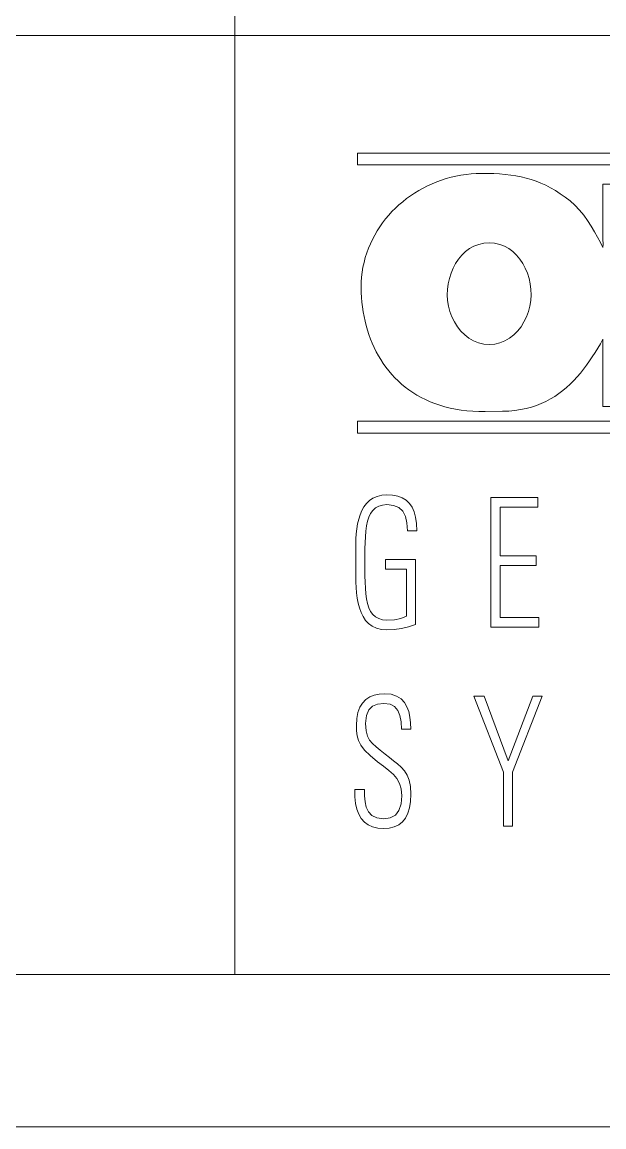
# Model space of a CAD drawing. Header units: millimetres. Extents: x 0 to 594, y 0 to 420.
# Drawn here: x 451.9 to 470.22, y 0.2 to 34.97 of the extents above; entities that cross this region are included whole.
import ezdxf

# ---------------------------------------------------------------- set-up
doc = ezdxf.new("R2010")
doc.units = ezdxf.units.MM
doc.linetypes.add('SLD-Durchgehend', pattern=[0])

msp = doc.modelspace()

# ---------------------------------------------------------------- linework, layer by layer
at = {"color": 7, "linetype": 'SLD-Durchgehend', "lineweight": 0}
for p, q in [((458.59875, 5), (458.59875, 53)), ((458.59875, 34.55), (401.59875, 34.55)), ((458.59875, 34.55), (492.59875, 34.55)), ((462.46125, 30.85), (488.33625, 30.85)), ((462.46125, 30.475), (462.46125, 30.85)), ((462.46125, 30.85), (488.33625, 30.85)), ((462.46125, 30.475), (462.46125, 30.85)), ((488.33625, 30.475), (462.46125, 30.475)), ((488.33625, 30.475), (462.46125, 30.475)), ((464.81089, 29.88601), (464.95622, 29.94571)), ((464.81089, 29.88601), (464.95622, 29.94571)), ((464.95622, 29.94571), (465.1043, 29.9997)), ((464.95622, 29.94571), (465.1043, 29.9997)), ((465.1043, 29.9997), (465.25493, 30.04787)), ((465.1043, 29.9997), (465.25493, 30.04787)), ((465.25493, 30.04787), (465.40795, 30.09005)), ((465.25493, 30.04787), (465.40795, 30.09005)), ((465.40795, 30.09005), (465.56318, 30.12613)), ((465.40795, 30.09005), (465.56318, 30.12613)), ((465.56318, 30.12613), (465.72045, 30.15595)), ((465.56318, 30.12613), (465.72045, 30.15595)), ((465.72045, 30.15595), (465.87956, 30.17939)), ((465.72045, 30.15595), (465.87956, 30.17939)), ((465.87956, 30.17939), (466.04035, 30.1963)), ((465.87956, 30.17939), (466.04035, 30.1963)), ((466.04035, 30.1963), (466.20264, 30.20655)), ((466.04035, 30.1963), (466.20264, 30.20655)), ((466.20264, 30.20655), (466.36625, 30.21)), ((466.20264, 30.20655), (466.36625, 30.21)), ((466.36625, 30.21), (466.56359, 30.20826)), ((466.36625, 30.21), (466.56359, 30.20826)), ((466.56359, 30.20826), (466.75366, 30.20273)), ((466.56359, 30.20826), (466.75366, 30.20273)), ((466.75366, 30.20273), (466.93708, 30.19293)), ((466.75366, 30.20273), (466.93708, 30.19293)), ((466.93708, 30.19293), (467.11449, 30.17841)), ((466.93708, 30.19293), (467.11449, 30.17841)), ((467.11449, 30.17841), (467.28649, 30.15868)), ((467.11449, 30.17841), (467.28649, 30.15868)), ((467.28649, 30.15868), (467.45373, 30.13328)), ((467.28649, 30.15868), (467.45373, 30.13328)), ((467.45373, 30.13328), (467.61681, 30.10173)), ((467.45373, 30.13328), (467.61681, 30.10173)), ((467.61681, 30.10173), (467.77636, 30.06358)), ((467.61681, 30.10173), (467.77636, 30.06358)), ((467.77636, 30.06358), (467.933, 30.01834)), ((467.77636, 30.06358), (467.933, 30.01834)), ((467.933, 30.01834), (468.08736, 29.96554)), ((467.933, 30.01834), (468.08736, 29.96554)), ((468.08736, 29.96554), (468.24006, 29.90473)), ((468.08736, 29.96554), (468.24006, 29.90473)), ((468.24006, 29.90473), (468.39172, 29.83542)), ((468.24006, 29.90473), (468.39172, 29.83542)), ((464.13159, 29.50685), (464.26055, 29.59298)), ((464.13159, 29.50685), (464.26055, 29.59298)), ((464.26055, 29.59298), (464.39313, 29.6741)), ((464.26055, 29.59298), (464.39313, 29.6741)), ((464.39313, 29.6741), (464.52917, 29.75006)), ((464.39313, 29.6741), (464.52917, 29.75006)), ((464.52917, 29.75006), (464.66848, 29.82075)), ((464.52917, 29.75006), (464.66848, 29.82075)), ((464.66848, 29.82075), (464.81089, 29.88601)), ((464.66848, 29.82075), (464.81089, 29.88601)), ((468.39172, 29.83542), (468.54297, 29.75714)), ((468.39172, 29.83542), (468.54297, 29.75714)), ((468.54297, 29.75714), (468.69442, 29.66943)), ((468.54297, 29.75714), (468.69442, 29.66943)), ((468.69442, 29.66943), (468.8467, 29.57182)), ((468.69442, 29.66943), (468.8467, 29.57182)), ((468.8467, 29.57182), (469.00044, 29.46383)), ((468.8467, 29.57182), (469.00044, 29.46383)), ((470.19125, 28.255), (470.19125, 29.875)), ((470.19125, 29.875), (472.49125, 29.875)), ((470.19125, 28.255), (470.19125, 29.875)), ((470.19125, 29.875), (472.49125, 29.875)), ((463.65563, 29.115), (463.76828, 29.21979)), ((463.65563, 29.115), (463.76828, 29.21979)), ((463.76828, 29.21979), (463.88528, 29.32012)), ((463.76828, 29.21979), (463.88528, 29.32012)), ((463.88528, 29.32012), (464.00644, 29.41585)), ((463.88528, 29.32012), (464.00644, 29.41585)), ((464.00644, 29.41585), (464.13159, 29.50685)), ((464.00644, 29.41585), (464.13159, 29.50685)), ((469.00044, 29.46383), (469.15625, 29.345)), ((469.00044, 29.46383), (469.15625, 29.345)), ((469.15625, 29.345), (469.31076, 29.20718)), ((469.15625, 29.345), (469.31076, 29.20718)), ((463.34548, 28.77525), (463.44405, 28.89259)), ((463.34548, 28.77525), (463.44405, 28.89259)), ((463.44405, 28.89259), (463.54749, 29.00589)), ((463.44405, 28.89259), (463.54749, 29.00589)), ((463.54749, 29.00589), (463.65563, 29.115)), ((463.54749, 29.00589), (463.65563, 29.115)), ((469.31076, 29.20718), (469.45452, 29.05578)), ((469.31076, 29.20718), (469.45452, 29.05578)), ((469.45452, 29.05578), (469.58792, 28.89389)), ((469.45452, 29.05578), (469.58792, 28.89389)), ((469.58792, 28.89389), (469.71131, 28.72459)), ((469.58792, 28.89389), (469.71131, 28.72459)), ((463.08079, 28.40033), (463.16367, 28.52898)), ((463.08079, 28.40033), (463.16367, 28.52898)), ((463.16367, 28.52898), (463.25196, 28.654)), ((463.16367, 28.52898), (463.25196, 28.654)), ((463.25196, 28.654), (463.34548, 28.77525)), ((463.25196, 28.654), (463.34548, 28.77525)), ((469.71131, 28.72459), (469.82508, 28.55096)), ((469.71131, 28.72459), (469.82508, 28.55096)), ((469.82508, 28.55096), (469.92959, 28.37611)), ((469.82508, 28.55096), (469.92959, 28.37611)), ((462.93197, 28.13268), (463.0035, 28.26819)), ((462.93197, 28.13268), (463.0035, 28.26819)), ((463.0035, 28.26819), (463.08079, 28.40033)), ((463.0035, 28.26819), (463.08079, 28.40033)), ((469.92959, 28.37611), (470.0252, 28.2031)), ((469.92959, 28.37611), (470.0252, 28.2031)), ((470.0252, 28.2031), (470.1123, 28.03504)), ((470.0252, 28.2031), (470.1123, 28.03504)), ((470.19347, 28.13092), (470.19125, 28.255)), ((470.19347, 28.13092), (470.19125, 28.255)), ((462.75372, 27.70741), (462.8069, 27.85216)), ((462.75372, 27.70741), (462.8069, 27.85216)), ((462.8069, 27.85216), (462.86637, 27.99396)), ((462.8069, 27.85216), (462.86637, 27.99396)), ((462.86637, 27.99396), (462.93197, 28.13268)), ((462.86637, 27.99396), (462.93197, 28.13268)), ((465.86333, 27.74858), (465.99096, 27.84331)), ((465.86333, 27.74858), (465.99096, 27.84331)), ((465.99096, 27.84331), (466.12996, 27.92011)), ((465.99096, 27.84331), (466.12996, 27.92011)), ((466.12996, 27.92011), (466.27994, 27.97718)), ((466.12996, 27.92011), (466.27994, 27.97718)), ((466.27994, 27.97718), (466.4405, 28.01275)), ((466.27994, 27.97718), (466.4405, 28.01275)), ((466.4405, 28.01275), (466.61125, 28.025)), ((466.4405, 28.01275), (466.61125, 28.025)), ((466.61125, 28.025), (466.782, 28.01275)), ((466.61125, 28.025), (466.782, 28.01275)), ((466.782, 28.01275), (466.94256, 27.97718)), ((466.782, 28.01275), (466.94256, 27.97718)), ((466.94256, 27.97718), (467.09254, 27.92011)), ((466.94256, 27.97718), (467.09254, 27.92011)), ((467.09254, 27.92011), (467.23154, 27.84331)), ((467.09254, 27.92011), (467.23154, 27.84331)), ((467.23154, 27.84331), (467.35918, 27.74858)), ((467.23154, 27.84331), (467.35918, 27.74858)), ((470.1123, 28.03504), (470.19125, 27.875)), ((470.1123, 28.03504), (470.19125, 27.875)), ((470.19125, 27.875), (470.1957, 27.99574)), ((470.19125, 27.875), (470.1957, 27.99574)), ((470.1957, 27.99574), (470.19347, 28.13092)), ((470.1957, 27.99574), (470.19347, 28.13092)), ((462.66696, 27.40964), (462.70702, 27.55986)), ((462.66696, 27.40964), (462.70702, 27.55986)), ((462.70702, 27.55986), (462.75372, 27.70741)), ((462.70702, 27.55986), (462.75372, 27.70741)), ((465.55259, 27.37474), (465.64375, 27.5125)), ((465.55259, 27.37474), (465.64375, 27.5125)), ((465.64375, 27.5125), (465.74746, 27.63771)), ((465.64375, 27.5125), (465.74746, 27.63771)), ((465.74746, 27.63771), (465.86333, 27.74858)), ((465.74746, 27.63771), (465.86333, 27.74858)), ((467.35918, 27.74858), (467.47504, 27.63771)), ((467.35918, 27.74858), (467.47504, 27.63771)), ((467.47504, 27.63771), (467.57875, 27.5125)), ((467.47504, 27.63771), (467.57875, 27.5125)), ((467.57875, 27.5125), (467.66991, 27.37474)), ((467.57875, 27.5125), (467.66991, 27.37474)), ((462.60752, 27.10174), (462.63373, 27.25688)), ((462.60752, 27.10174), (462.63373, 27.25688)), ((462.63373, 27.25688), (462.66696, 27.40964)), ((462.63373, 27.25688), (462.66696, 27.40964)), ((465.4095, 27.06873), (465.47438, 27.22621)), ((465.4095, 27.06873), (465.47438, 27.22621)), ((465.47438, 27.22621), (465.55259, 27.37474)), ((465.47438, 27.22621), (465.55259, 27.37474)), ((467.66991, 27.37474), (467.74813, 27.22621)), ((467.66991, 27.37474), (467.74813, 27.22621)), ((467.74813, 27.22621), (467.813, 27.06873)), ((467.74813, 27.22621), (467.813, 27.06873)), ((462.57267, 26.62333), (462.57681, 26.78483)), ((462.57267, 26.62333), (462.57681, 26.78483)), ((462.57681, 26.78483), (462.58848, 26.94434)), ((462.57681, 26.78483), (462.58848, 26.94434)), ((462.58848, 26.94434), (462.60752, 27.10174)), ((462.58848, 26.94434), (462.60752, 27.10174)), ((465.32134, 26.73404), (465.35836, 26.90407)), ((465.32134, 26.73404), (465.35836, 26.90407)), ((465.35836, 26.90407), (465.4095, 27.06873)), ((465.35836, 26.90407), (465.4095, 27.06873)), ((467.813, 27.06873), (467.86415, 26.90407)), ((467.813, 27.06873), (467.86415, 26.90407)), ((467.86415, 26.90407), (467.90117, 26.73404)), ((467.86415, 26.90407), (467.90117, 26.73404)), ((462.57625, 26.46), (462.57267, 26.62333)), ((462.57625, 26.46), (462.57267, 26.62333)), ((462.5854, 26.30736), (462.57625, 26.46)), ((462.5854, 26.30736), (462.57625, 26.46)), ((465.29125, 26.385), (465.29884, 26.56041)), ((465.29125, 26.385), (465.29884, 26.56041)), ((465.29884, 26.56041), (465.32134, 26.73404)), ((465.29884, 26.56041), (465.32134, 26.73404)), ((467.90117, 26.73404), (467.92367, 26.56041)), ((467.90117, 26.73404), (467.92367, 26.56041)), ((467.92367, 26.56041), (467.93125, 26.385)), ((467.92367, 26.56041), (467.93125, 26.385)), ((462.59901, 26.15572), (462.5854, 26.30736)), ((462.59901, 26.15572), (462.5854, 26.30736)), ((462.61711, 26.00522), (462.59901, 26.15572)), ((462.61711, 26.00522), (462.59901, 26.15572)), ((465.30087, 26.20822), (465.29125, 26.385)), ((465.30087, 26.20822), (465.29125, 26.385)), ((465.3291, 26.03248), (465.30087, 26.20822)), ((465.3291, 26.03248), (465.30087, 26.20822)), ((467.92164, 26.20822), (467.8934, 26.03248)), ((467.92164, 26.20822), (467.8934, 26.03248)), ((467.93125, 26.385), (467.92164, 26.20822)), ((467.93125, 26.385), (467.92164, 26.20822)), ((462.63973, 25.85604), (462.61711, 26.00522)), ((462.63973, 25.85604), (462.61711, 26.00522)), ((462.66689, 25.70833), (462.63973, 25.85604)), ((462.66689, 25.70833), (462.63973, 25.85604)), ((465.37507, 25.86005), (465.3291, 26.03248)), ((465.37507, 25.86005), (465.3291, 26.03248)), ((465.43785, 25.69323), (465.37507, 25.86005)), ((465.43785, 25.69323), (465.37507, 25.86005)), ((467.84744, 25.86005), (467.78465, 25.69323)), ((467.84744, 25.86005), (467.78465, 25.69323)), ((467.8934, 26.03248), (467.84744, 25.86005)), ((467.8934, 26.03248), (467.84744, 25.86005)), ((462.69862, 25.56226), (462.66689, 25.70833)), ((462.69862, 25.56226), (462.66689, 25.70833)), ((462.73495, 25.41798), (462.69862, 25.56226)), ((462.73495, 25.41798), (462.69862, 25.56226)), ((462.77589, 25.27566), (462.73495, 25.41798)), ((462.77589, 25.27566), (462.73495, 25.41798)), ((465.51656, 25.53428), (465.43785, 25.69323)), ((465.51656, 25.53428), (465.43785, 25.69323)), ((465.61029, 25.38549), (465.51656, 25.53428)), ((465.61029, 25.38549), (465.51656, 25.53428)), ((465.71813, 25.24915), (465.61029, 25.38549)), ((465.71813, 25.24915), (465.61029, 25.38549)), ((467.61222, 25.38549), (467.50437, 25.24915)), ((467.61222, 25.38549), (467.50437, 25.24915)), ((467.70595, 25.53428), (467.61222, 25.38549)), ((467.70595, 25.53428), (467.61222, 25.38549)), ((467.78465, 25.69323), (467.70595, 25.53428)), ((467.78465, 25.69323), (467.70595, 25.53428)), ((462.82149, 25.13546), (462.77589, 25.27566)), ((462.82149, 25.13546), (462.77589, 25.27566)), ((462.87176, 24.99754), (462.82149, 25.13546)), ((462.87176, 24.99754), (462.82149, 25.13546)), ((465.8392, 25.12752), (465.71813, 25.24915)), ((465.8392, 25.12752), (465.71813, 25.24915)), ((465.97258, 25.02289), (465.8392, 25.12752)), ((465.97258, 25.02289), (465.8392, 25.12752)), ((467.38331, 25.12752), (467.24992, 25.02289)), ((467.38331, 25.12752), (467.24992, 25.02289)), ((467.50437, 25.24915), (467.38331, 25.12752)), ((467.50437, 25.24915), (467.38331, 25.12752)), ((462.92673, 24.86206), (462.87176, 24.99754)), ((462.92673, 24.86206), (462.87176, 24.99754)), ((462.98643, 24.72918), (462.92673, 24.86206)), ((462.98643, 24.72918), (462.92673, 24.86206)), ((463.05088, 24.59907), (462.98643, 24.72918)), ((463.05088, 24.59907), (462.98643, 24.72918)), ((466.11738, 24.93755), (465.97258, 25.02289)), ((466.11738, 24.93755), (465.97258, 25.02289)), ((466.27269, 24.87376), (466.11738, 24.93755)), ((466.27269, 24.87376), (466.11738, 24.93755)), ((466.43762, 24.83382), (466.27269, 24.87376)), ((466.43762, 24.83382), (466.27269, 24.87376)), ((466.61125, 24.82), (466.43762, 24.83382)), ((466.61125, 24.82), (466.43762, 24.83382)), ((466.78489, 24.83382), (466.61125, 24.82)), ((466.78489, 24.83382), (466.61125, 24.82)), ((466.94981, 24.87376), (466.78489, 24.83382)), ((466.94981, 24.87376), (466.78489, 24.83382)), ((467.10513, 24.93755), (466.94981, 24.87376)), ((467.10513, 24.93755), (466.94981, 24.87376)), ((467.24992, 25.02289), (467.10513, 24.93755)), ((467.24992, 25.02289), (467.10513, 24.93755)), ((470.02823, 24.71142), (469.94376, 24.57437)), ((470.02823, 24.71142), (469.94376, 24.57437)), ((470.11064, 24.85009), (470.02823, 24.71142)), ((470.11064, 24.85009), (470.02823, 24.71142)), ((470.19125, 24.99), (470.11064, 24.85009)), ((470.19125, 24.99), (470.11064, 24.85009)), ((470.19236, 24.92129), (470.19125, 24.99)), ((470.19236, 24.92129), (470.19125, 24.99)), ((470.19125, 24.785), (470.19347, 24.84703)), ((470.19125, 24.785), (470.19347, 24.84703)), ((470.19125, 22.87), (470.19125, 24.785)), ((470.19125, 22.87), (470.19125, 24.785)), ((470.19347, 24.84703), (470.19236, 24.92129)), ((470.19347, 24.84703), (470.19236, 24.92129)), ((463.12011, 24.47189), (463.05088, 24.59907)), ((463.12011, 24.47189), (463.05088, 24.59907)), ((463.19415, 24.34779), (463.12011, 24.47189)), ((463.19415, 24.34779), (463.12011, 24.47189)), ((463.27302, 24.22694), (463.19415, 24.34779)), ((463.27302, 24.22694), (463.19415, 24.34779)), ((469.85696, 24.4393), (469.76757, 24.3066)), ((469.85696, 24.4393), (469.76757, 24.3066)), ((469.94376, 24.57437), (469.85696, 24.4393)), ((469.94376, 24.57437), (469.85696, 24.4393)), ((463.35675, 24.1095), (463.27302, 24.22694)), ((463.35675, 24.1095), (463.27302, 24.22694)), ((463.44536, 23.99563), (463.35675, 24.1095)), ((463.44536, 23.99563), (463.35675, 24.1095)), ((463.53889, 23.88549), (463.44536, 23.99563)), ((463.53889, 23.88549), (463.44536, 23.99563)), ((469.57998, 24.04977), (469.48125, 23.92639)), ((469.57998, 24.04977), (469.48125, 23.92639)), ((469.67534, 24.17663), (469.57998, 24.04977)), ((469.67534, 24.17663), (469.57998, 24.04977)), ((469.76757, 24.3066), (469.67534, 24.17663)), ((469.76757, 24.3066), (469.67534, 24.17663)), ((463.63735, 23.77925), (463.53889, 23.88549)), ((463.63735, 23.77925), (463.53889, 23.88549)), ((463.74078, 23.67706), (463.63735, 23.77925)), ((463.74078, 23.67706), (463.63735, 23.77925)), ((463.8492, 23.57909), (463.74078, 23.67706)), ((463.8492, 23.57909), (463.74078, 23.67706)), ((469.27261, 23.6916), (469.16217, 23.58092)), ((469.27261, 23.6916), (469.16217, 23.58092)), ((469.37889, 23.80688), (469.27261, 23.6916)), ((469.37889, 23.80688), (469.27261, 23.6916)), ((469.48125, 23.92639), (469.37889, 23.80688)), ((469.48125, 23.92639), (469.37889, 23.80688)), ((463.96263, 23.48549), (463.8492, 23.57909)), ((463.96263, 23.48549), (463.8492, 23.57909)), ((464.0811, 23.39644), (463.96263, 23.48549)), ((464.0811, 23.39644), (463.96263, 23.48549)), ((464.20465, 23.31208), (464.0811, 23.39644)), ((464.20465, 23.31208), (464.0811, 23.39644)), ((464.33329, 23.23259), (464.20465, 23.31208)), ((464.33329, 23.23259), (464.20465, 23.31208)), ((468.92774, 23.3749), (468.80323, 23.2803)), ((468.92774, 23.3749), (468.80323, 23.2803)), ((469.0473, 23.47523), (468.92774, 23.3749)), ((469.0473, 23.47523), (468.92774, 23.3749)), ((469.16217, 23.58092), (469.0473, 23.47523)), ((469.16217, 23.58092), (469.0473, 23.47523)), ((464.46705, 23.15812), (464.33329, 23.23259)), ((464.46705, 23.15812), (464.33329, 23.23259)), ((464.60596, 23.08883), (464.46705, 23.15812)), ((464.60596, 23.08883), (464.46705, 23.15812)), ((464.75004, 23.02489), (464.60596, 23.08883)), ((464.75004, 23.02489), (464.60596, 23.08883)), ((464.89933, 22.96646), (464.75004, 23.02489)), ((464.89933, 22.96646), (464.75004, 23.02489)), ((465.05384, 22.9137), (464.89933, 22.96646)), ((465.05384, 22.9137), (464.89933, 22.96646)), ((468.25035, 22.96668), (468.09711, 22.90635)), ((468.25035, 22.96668), (468.09711, 22.90635)), ((468.39731, 23.03462), (468.25035, 22.96668)), ((468.39731, 23.03462), (468.25035, 22.96668)), ((468.53828, 23.10978), (468.39731, 23.03462)), ((468.53828, 23.10978), (468.39731, 23.03462)), ((468.67349, 23.1918), (468.53828, 23.10978)), ((468.67349, 23.1918), (468.53828, 23.10978)), ((468.80323, 23.2803), (468.67349, 23.1918)), ((468.80323, 23.2803), (468.67349, 23.1918)), ((465.21361, 22.86676), (465.05384, 22.9137)), ((465.21361, 22.86676), (465.05384, 22.9137)), ((465.37865, 22.82582), (465.21361, 22.86676)), ((465.37865, 22.82582), (465.21361, 22.86676)), ((465.549, 22.79102), (465.37865, 22.82582)), ((465.549, 22.79102), (465.37865, 22.82582)), ((465.72468, 22.76255), (465.549, 22.79102)), ((465.72468, 22.76255), (465.549, 22.79102)), ((465.90572, 22.74054), (465.72468, 22.76255)), ((465.90572, 22.74054), (465.72468, 22.76255)), ((466.09214, 22.72518), (465.90572, 22.74054)), ((466.09214, 22.72518), (465.90572, 22.74054)), ((466.28398, 22.71661), (466.09214, 22.72518)), ((466.28398, 22.71661), (466.09214, 22.72518)), ((466.48125, 22.715), (466.28398, 22.71661)), ((466.48125, 22.715), (466.28398, 22.71661)), ((467.03125, 22.725), (466.48125, 22.715)), ((467.03125, 22.725), (466.48125, 22.715)), ((467.22764, 22.73185), (467.03125, 22.725)), ((467.22764, 22.73185), (467.03125, 22.725)), ((467.41618, 22.74855), (467.22764, 22.73185)), ((467.41618, 22.74855), (467.22764, 22.73185)), ((467.59713, 22.77472), (467.41618, 22.74855)), ((467.59713, 22.77472), (467.41618, 22.74855)), ((467.77076, 22.81), (467.59713, 22.77472)), ((467.77076, 22.81), (467.59713, 22.77472)), ((467.93733, 22.854), (467.77076, 22.81)), ((467.93733, 22.854), (467.77076, 22.81)), ((468.09711, 22.90635), (467.93733, 22.854)), ((468.09711, 22.90635), (467.93733, 22.854)), ((472.49625, 22.87), (470.19125, 22.87)), ((472.49625, 22.87), (470.19125, 22.87)), ((462.46125, 22.41), (488.33625, 22.41)), ((462.46125, 22.03), (462.46125, 22.41)), ((462.46125, 22.41), (488.33625, 22.41)), ((462.46125, 22.03), (462.46125, 22.41)), ((488.33625, 22.03), (462.46125, 22.03)), ((488.33625, 22.03), (462.46125, 22.03)), ((462.74254, 19.8221), (462.66255, 19.71574)), ((462.74254, 19.8221), (462.66255, 19.71574)), ((462.83744, 19.91343), (462.74254, 19.8221)), ((462.83744, 19.91343), (462.74254, 19.8221)), ((462.9485, 19.9878), (462.83744, 19.91343)), ((462.9485, 19.9878), (462.83744, 19.91343)), ((463.07698, 20.0433), (462.9485, 19.9878)), ((463.07698, 20.0433), (462.9485, 19.9878)), ((463.22414, 20.078), (463.07698, 20.0433)), ((463.22414, 20.078), (463.07698, 20.0433)), ((463.39125, 20.09), (463.22414, 20.078)), ((463.39125, 20.09), (463.22414, 20.078)), ((463.56958, 20.07983), (463.39125, 20.09)), ((463.56958, 20.07983), (463.39125, 20.09)), ((463.72945, 20.04884), (463.56958, 20.07983)), ((463.72945, 20.04884), (463.56958, 20.07983)), ((463.87073, 19.99631), (463.72945, 20.04884)), ((463.87073, 19.99631), (463.72945, 20.04884)), ((463.99325, 19.92152), (463.87073, 19.99631)), ((463.99325, 19.92152), (463.87073, 19.99631)), ((464.09688, 19.82375), (463.99325, 19.92152)), ((464.09688, 19.82375), (463.99325, 19.92152)), ((464.18145, 19.70228), (464.09688, 19.82375)), ((464.18145, 19.70228), (464.09688, 19.82375)), ((466.66625, 20.01), (466.66625, 15.925)), ((468.14625, 20.01), (466.66625, 20.01)), ((466.66625, 20.01), (466.66625, 15.925)), ((468.14625, 20.01), (466.66625, 20.01)), ((468.14625, 19.705), (468.14625, 20.01)), ((468.14625, 19.705), (468.14625, 20.01)), ((462.5962, 19.59626), (462.54223, 19.46558)), ((462.5962, 19.59626), (462.54223, 19.46558)), ((462.66255, 19.71574), (462.5962, 19.59626)), ((462.66255, 19.71574), (462.5962, 19.59626)), ((462.82173, 19.39299), (462.87647, 19.50776)), ((462.82173, 19.39299), (462.87647, 19.50776)), ((462.87647, 19.50776), (462.94516, 19.60436)), ((462.87647, 19.50776), (462.94516, 19.60436)), ((462.94516, 19.60436), (463.0294, 19.68158)), ((462.94516, 19.60436), (463.0294, 19.68158)), ((463.0294, 19.68158), (463.13077, 19.73823)), ((463.0294, 19.68158), (463.13077, 19.73823)), ((463.13077, 19.73823), (463.25086, 19.77311)), ((463.13077, 19.73823), (463.25086, 19.77311)), ((463.25086, 19.77311), (463.39125, 19.785)), ((463.25086, 19.77311), (463.39125, 19.785)), ((463.39125, 19.785), (463.59875, 19.76141)), ((463.39125, 19.785), (463.59875, 19.76141)), ((463.59875, 19.76141), (463.76292, 19.69129)), ((463.59875, 19.76141), (463.76292, 19.69129)), ((463.76292, 19.69129), (463.88625, 19.57562)), ((463.76292, 19.69129), (463.88625, 19.57562)), ((463.88625, 19.57562), (463.97125, 19.41537)), ((463.88625, 19.57562), (463.97125, 19.41537)), ((464.24683, 19.55639), (464.18145, 19.70228)), ((464.24683, 19.55639), (464.18145, 19.70228)), ((464.29285, 19.38536), (464.24683, 19.55639)), ((464.29285, 19.38536), (464.24683, 19.55639)), ((466.95625, 18.175), (466.95625, 19.705)), ((466.95625, 19.705), (468.14625, 19.705)), ((466.95625, 18.175), (466.95625, 19.705)), ((466.95625, 19.705), (468.14625, 19.705)), ((462.46639, 19.1783), (462.442, 19.02554)), ((462.46639, 19.1783), (462.442, 19.02554)), ((462.49938, 19.32562), (462.46639, 19.1783)), ((462.49938, 19.32562), (462.46639, 19.1783)), ((462.54223, 19.46558), (462.49938, 19.32562)), ((462.54223, 19.46558), (462.49938, 19.32562)), ((462.74781, 19.11374), (462.77938, 19.26125)), ((462.74781, 19.11374), (462.77938, 19.26125)), ((462.77938, 19.26125), (462.82173, 19.39299)), ((462.77938, 19.26125), (462.82173, 19.39299)), ((463.97125, 19.41537), (464.02042, 19.2115)), ((463.97125, 19.41537), (464.02042, 19.2115)), ((464.02042, 19.2115), (464.03625, 18.965)), ((464.02042, 19.2115), (464.03625, 18.965)), ((464.31938, 19.18847), (464.29285, 19.38536)), ((464.31938, 19.18847), (464.29285, 19.38536)), ((464.32625, 18.965), (464.31938, 19.18847)), ((464.32625, 18.965), (464.31938, 19.18847)), ((462.42496, 18.86926), (462.41399, 18.71137)), ((462.42496, 18.86926), (462.41399, 18.71137)), ((462.442, 19.02554), (462.42496, 18.86926)), ((462.442, 19.02554), (462.42496, 18.86926)), ((462.71071, 18.77625), (462.72545, 18.95168)), ((462.71071, 18.77625), (462.72545, 18.95168)), ((462.72545, 18.95168), (462.74781, 19.11374)), ((462.72545, 18.95168), (462.74781, 19.11374)), ((464.03625, 18.965), (464.32625, 18.965)), ((464.03625, 18.965), (464.32625, 18.965)), ((462.40784, 18.55379), (462.40526, 18.39845)), ((462.40784, 18.55379), (462.40526, 18.39845)), ((462.41399, 18.71137), (462.40784, 18.55379)), ((462.41399, 18.71137), (462.40784, 18.55379)), ((462.69775, 18.39013), (462.70201, 18.58867)), ((462.69775, 18.39013), (462.70201, 18.58867)), ((462.70201, 18.58867), (462.71071, 18.77625)), ((462.70201, 18.58867), (462.71071, 18.77625)), ((462.40526, 18.39845), (462.40497, 18.24725)), ((462.40526, 18.39845), (462.40497, 18.24725)), ((462.40497, 18.24725), (462.40572, 18.10213)), ((462.40497, 18.24725), (462.40572, 18.10213)), ((462.40572, 18.10213), (462.40625, 17.965)), ((462.40572, 18.10213), (462.40625, 17.965)), ((462.69625, 17.965), (462.69636, 18.18184)), ((462.69625, 17.965), (462.69636, 18.18184)), ((462.69636, 18.18184), (462.69775, 18.39013)), ((462.69636, 18.18184), (462.69775, 18.39013)), ((468.09125, 18.175), (466.95625, 18.175)), ((468.09125, 18.175), (466.95625, 18.175)), ((468.09125, 17.87), (468.09125, 18.175)), ((468.09125, 17.87), (468.09125, 18.175)), ((462.40567, 17.82036), (462.40493, 17.6668)), ((462.40567, 17.82036), (462.40493, 17.6668)), ((462.40625, 17.965), (462.40567, 17.82036)), ((462.40625, 17.965), (462.40567, 17.82036)), ((462.69636, 17.74823), (462.69625, 17.965)), ((462.69636, 17.74823), (462.69625, 17.965)), ((462.69775, 17.54014), (462.69636, 17.74823)), ((462.69775, 17.54014), (462.69636, 17.74823)), ((464.29125, 18.06), (463.34125, 18.06)), ((463.34125, 18.06), (463.34125, 17.75)), ((464.29125, 18.06), (463.34125, 18.06)), ((463.34125, 18.06), (463.34125, 17.75)), ((463.34125, 17.75), (464.00125, 17.75)), ((463.34125, 17.75), (464.00125, 17.75)), ((464.00125, 17.75), (464.00125, 16.27)), ((464.00125, 17.75), (464.00125, 16.27)), ((464.29125, 16.015), (464.29125, 18.06)), ((464.29125, 16.015), (464.29125, 18.06)), ((466.95625, 16.23), (466.95625, 17.87)), ((466.95625, 17.87), (468.09125, 17.87)), ((466.95625, 16.23), (466.95625, 17.87)), ((466.95625, 17.87), (468.09125, 17.87)), ((462.40493, 17.6668), (462.40551, 17.50659)), ((462.40493, 17.6668), (462.40551, 17.50659)), ((462.40551, 17.50659), (462.40892, 17.34202)), ((462.40551, 17.50659), (462.40892, 17.34202)), ((462.70201, 17.34192), (462.69775, 17.54014)), ((462.70201, 17.34192), (462.69775, 17.54014)), ((462.40892, 17.34202), (462.41666, 17.17538)), ((462.40892, 17.34202), (462.41666, 17.17538)), ((462.41666, 17.17538), (462.43021, 17.00894)), ((462.41666, 17.17538), (462.43021, 17.00894)), ((462.71071, 17.15474), (462.70201, 17.34192)), ((462.71071, 17.15474), (462.70201, 17.34192)), ((462.72545, 16.97978), (462.71071, 17.15474)), ((462.72545, 16.97978), (462.71071, 17.15474)), ((462.43021, 17.00894), (462.45108, 16.845)), ((462.43021, 17.00894), (462.45108, 16.845)), ((462.45108, 16.845), (462.48077, 16.68583)), ((462.45108, 16.845), (462.48077, 16.68583)), ((462.74781, 16.81822), (462.72545, 16.97978)), ((462.74781, 16.81822), (462.72545, 16.97978)), ((462.77938, 16.67125), (462.74781, 16.81822)), ((462.77938, 16.67125), (462.74781, 16.81822)), ((462.48077, 16.68583), (462.52075, 16.53372)), ((462.48077, 16.68583), (462.52075, 16.53372)), ((462.52075, 16.53372), (462.57255, 16.39095)), ((462.52075, 16.53372), (462.57255, 16.39095)), ((462.57255, 16.39095), (462.63764, 16.25981)), ((462.57255, 16.39095), (462.63764, 16.25981)), ((462.82173, 16.54004), (462.77938, 16.67125)), ((462.82173, 16.54004), (462.77938, 16.67125)), ((462.87647, 16.42578), (462.82173, 16.54004)), ((462.87647, 16.42578), (462.82173, 16.54004)), ((462.94516, 16.32965), (462.87647, 16.42578)), ((462.94516, 16.32965), (462.87647, 16.42578)), ((462.63764, 16.25981), (462.71752, 16.14258)), ((462.63764, 16.25981), (462.71752, 16.14258)), ((462.71752, 16.14258), (462.8137, 16.04154)), ((462.71752, 16.14258), (462.8137, 16.04154)), ((462.8137, 16.04154), (462.92767, 15.95898)), ((462.8137, 16.04154), (462.92767, 15.95898)), ((463.0294, 16.25282), (462.94516, 16.32965)), ((463.0294, 16.25282), (462.94516, 16.32965)), ((463.13077, 16.19648), (463.0294, 16.25282)), ((463.13077, 16.19648), (463.0294, 16.25282)), ((463.25086, 16.16182), (463.13077, 16.19648)), ((463.25086, 16.16182), (463.13077, 16.19648)), ((463.39125, 16.15), (463.25086, 16.16182)), ((463.39125, 16.15), (463.25086, 16.16182)), ((463.62718, 16.16444), (463.39125, 16.15)), ((463.62718, 16.16444), (463.39125, 16.15)), ((463.83199, 16.20555), (463.62718, 16.16444)), ((463.83199, 16.20555), (463.62718, 16.16444)), ((464.00125, 16.27), (463.83199, 16.20555)), ((464.00125, 16.27), (463.83199, 16.20555)), ((464.07188, 15.93992), (464.29125, 16.015)), ((464.07188, 15.93992), (464.29125, 16.015)), ((468.17625, 16.23), (466.95625, 16.23)), ((468.17625, 16.23), (466.95625, 16.23)), ((468.17625, 15.925), (468.17625, 16.23)), ((468.17625, 15.925), (468.17625, 16.23)), ((462.92767, 15.95898), (463.06092, 15.89718)), ((462.92767, 15.95898), (463.06092, 15.89718)), ((463.06092, 15.89718), (463.21495, 15.85842)), ((463.06092, 15.89718), (463.21495, 15.85842)), ((463.21495, 15.85842), (463.39125, 15.845)), ((463.21495, 15.85842), (463.39125, 15.845)), ((463.39125, 15.845), (463.62188, 15.85539)), ((463.39125, 15.845), (463.62188, 15.85539)), ((463.62188, 15.85539), (463.84875, 15.88687)), ((463.62188, 15.85539), (463.84875, 15.88687)), ((463.84875, 15.88687), (464.07188, 15.93992)), ((463.84875, 15.88687), (464.07188, 15.93992)), ((466.66625, 15.925), (468.17625, 15.925)), ((466.66625, 15.925), (468.17625, 15.925)), ((462.7233, 13.64965), (462.6192, 13.54127)), ((462.7233, 13.64965), (462.6192, 13.54127)), ((462.84662, 13.73222), (462.7233, 13.64965)), ((462.84662, 13.73222), (462.7233, 13.64965)), ((462.9876, 13.78998), (462.84662, 13.73222)), ((462.9876, 13.78998), (462.84662, 13.73222)), ((463.14466, 13.82391), (462.9876, 13.78998)), ((463.14466, 13.82391), (462.9876, 13.78998)), ((463.31625, 13.835), (463.14466, 13.82391)), ((463.31625, 13.835), (463.14466, 13.82391)), ((463.52364, 13.81602), (463.31625, 13.835)), ((463.52364, 13.81602), (463.31625, 13.835)), ((463.69461, 13.76169), (463.52364, 13.81602)), ((463.69461, 13.76169), (463.52364, 13.81602)), ((463.83236, 13.67592), (463.69461, 13.76169)), ((463.83236, 13.67592), (463.69461, 13.76169)), ((463.94012, 13.56262), (463.83236, 13.67592)), ((463.94012, 13.56262), (463.83236, 13.67592)), ((464.02109, 13.4257), (463.94012, 13.56262)), ((464.02109, 13.4257), (463.94012, 13.56262)), ((466.45625, 13.755), (466.13125, 13.755)), ((466.13125, 13.755), (467.05625, 11.365)), ((466.45625, 13.755), (466.13125, 13.755)), ((466.13125, 13.755), (467.05625, 11.365)), ((467.20625, 11.72), (466.45625, 13.755)), ((467.20625, 11.72), (466.45625, 13.755)), ((467.98625, 13.755), (467.20625, 11.72)), ((467.98625, 13.755), (467.20625, 11.72)), ((467.34625, 11.365), (468.27625, 13.755)), ((467.34625, 11.365), (468.27625, 13.755)), ((468.27625, 13.755), (467.98625, 13.755)), ((468.27625, 13.755), (467.98625, 13.755)), ((462.47491, 13.24317), (462.43784, 13.05146)), ((462.47491, 13.24317), (462.43784, 13.05146)), ((462.53588, 13.40611), (462.47491, 13.24317)), ((462.53588, 13.40611), (462.47491, 13.24317)), ((462.6192, 13.54127), (462.53588, 13.40611)), ((462.6192, 13.54127), (462.53588, 13.40611)), ((462.74245, 13.14484), (462.81785, 13.32412)), ((462.74245, 13.14484), (462.81785, 13.32412)), ((462.81785, 13.32412), (462.93765, 13.44148)), ((462.81785, 13.32412), (462.93765, 13.44148)), ((462.93765, 13.44148), (463.09705, 13.50556)), ((462.93765, 13.44148), (463.09705, 13.50556)), ((463.09705, 13.50556), (463.29125, 13.525)), ((463.09705, 13.50556), (463.29125, 13.525)), ((463.29125, 13.525), (463.48618, 13.50009)), ((463.29125, 13.525), (463.48618, 13.50009)), ((463.48618, 13.50009), (463.6307, 13.4274)), ((463.48618, 13.50009), (463.6307, 13.4274)), ((463.6307, 13.4274), (463.73188, 13.31)), ((463.6307, 13.4274), (463.73188, 13.31)), ((463.73188, 13.31), (463.79681, 13.15092)), ((463.73188, 13.31), (463.79681, 13.15092)), ((464.07847, 13.26907), (464.02109, 13.4257)), ((464.07847, 13.26907), (464.02109, 13.4257)), ((464.11549, 13.09664), (464.07847, 13.26907)), ((464.11549, 13.09664), (464.07847, 13.26907)), ((462.43784, 13.05146), (462.42625, 12.83)), ((462.43784, 13.05146), (462.42625, 12.83)), ((462.71625, 12.895), (462.74245, 13.14484)), ((462.71625, 12.895), (462.74245, 13.14484)), ((462.7309, 12.6689), (462.71625, 12.895)), ((462.7309, 12.6689), (462.71625, 12.895)), ((463.79681, 13.15092), (463.83257, 12.95324)), ((463.79681, 13.15092), (463.83257, 12.95324)), ((463.83257, 12.95324), (463.84625, 12.72)), ((463.83257, 12.95324), (463.84625, 12.72)), ((464.13535, 12.91231), (464.11549, 13.09664)), ((464.13535, 12.91231), (464.11549, 13.09664)), ((464.14125, 12.72), (464.13535, 12.91231)), ((464.14125, 12.72), (464.13535, 12.91231)), ((462.42625, 12.83), (462.4316, 12.66506)), ((462.42625, 12.83), (462.4316, 12.66506)), ((462.4316, 12.66506), (462.45007, 12.51271)), ((462.4316, 12.66506), (462.45007, 12.51271)), ((462.77345, 12.4987), (462.7309, 12.6689)), ((462.77345, 12.4987), (462.7309, 12.6689)), ((463.84625, 12.72), (464.14125, 12.72)), ((463.84625, 12.72), (464.14125, 12.72)), ((462.45007, 12.51271), (462.49172, 12.36596)), ((462.45007, 12.51271), (462.49172, 12.36596)), ((462.49172, 12.36596), (462.5666, 12.21781)), ((462.49172, 12.36596), (462.5666, 12.21781)), ((462.5666, 12.21781), (462.68478, 12.06127)), ((462.5666, 12.21781), (462.68478, 12.06127)), ((462.84181, 12.36864), (462.77345, 12.4987)), ((462.84181, 12.36864), (462.77345, 12.4987)), ((462.93386, 12.26299), (462.84181, 12.36864)), ((462.93386, 12.26299), (462.84181, 12.36864)), ((463.04752, 12.16599), (462.93386, 12.26299)), ((463.04752, 12.16599), (462.93386, 12.26299)), ((462.68478, 12.06127), (462.85631, 11.88933)), ((462.68478, 12.06127), (462.85631, 11.88933)), ((462.85631, 11.88933), (463.09125, 11.695)), ((462.85631, 11.88933), (463.09125, 11.695)), ((463.18068, 12.06191), (463.04752, 12.16599)), ((463.18068, 12.06191), (463.04752, 12.16599)), ((463.33125, 11.935), (463.18068, 12.06191)), ((463.33125, 11.935), (463.18068, 12.06191)), ((463.46587, 11.82315), (463.33125, 11.935)), ((463.46587, 11.82315), (463.33125, 11.935)), ((463.59744, 11.7224), (463.46587, 11.82315)), ((463.59744, 11.7224), (463.46587, 11.82315)), ((463.09125, 11.695), (463.28319, 11.54965)), ((463.09125, 11.695), (463.28319, 11.54965)), ((463.28319, 11.54965), (463.45064, 11.41934)), ((463.28319, 11.54965), (463.45064, 11.41934)), ((463.72255, 11.625), (463.59744, 11.7224)), ((463.72255, 11.625), (463.59744, 11.7224)), ((463.83778, 11.52315), (463.72255, 11.625)), ((463.83778, 11.52315), (463.72255, 11.625)), ((463.93972, 11.40907), (463.83778, 11.52315)), ((463.93972, 11.40907), (463.83778, 11.52315)), ((463.45064, 11.41934), (463.59176, 11.29341)), ((463.45064, 11.41934), (463.59176, 11.29341)), ((463.59176, 11.29341), (463.70472, 11.16118)), ((463.59176, 11.29341), (463.70472, 11.16118)), ((463.70472, 11.16118), (463.78768, 11.01198)), ((463.70472, 11.16118), (463.78768, 11.01198)), ((464.02496, 11.275), (463.93972, 11.40907)), ((464.02496, 11.275), (463.93972, 11.40907)), ((464.09007, 11.11315), (464.02496, 11.275)), ((464.09007, 11.11315), (464.02496, 11.275)), ((467.05625, 11.365), (467.05625, 9.67)), ((467.05625, 11.365), (467.05625, 9.67)), ((467.34625, 9.67), (467.34625, 11.365)), ((467.34625, 9.67), (467.34625, 11.365)), ((462.68125, 10.815), (462.38125, 10.815)), ((462.38125, 10.815), (462.3831, 10.58751)), ((462.68125, 10.815), (462.38125, 10.815)), ((462.38125, 10.815), (462.3831, 10.58751)), ((462.68461, 10.62234), (462.68125, 10.815)), ((462.68461, 10.62234), (462.68125, 10.815)), ((463.78768, 11.01198), (463.8388, 10.83514)), ((463.78768, 11.01198), (463.8388, 10.83514)), ((463.8388, 10.83514), (463.85625, 10.62)), ((463.8388, 10.83514), (463.85625, 10.62)), ((464.13164, 10.91574), (464.09007, 11.11315)), ((464.13164, 10.91574), (464.09007, 11.11315)), ((464.14625, 10.675), (464.13164, 10.91574)), ((464.14625, 10.675), (464.13164, 10.91574)), ((462.3831, 10.58751), (462.40381, 10.38232)), ((462.3831, 10.58751), (462.40381, 10.38232)), ((462.70073, 10.43581), (462.68461, 10.62234)), ((462.70073, 10.43581), (462.68461, 10.62234)), ((462.73872, 10.26398), (462.70073, 10.43581)), ((462.73872, 10.26398), (462.70073, 10.43581)), ((463.85625, 10.62), (463.83397, 10.36412)), ((463.85625, 10.62), (463.83397, 10.36412)), ((464.10277, 10.24367), (464.13535, 10.44553)), ((464.10277, 10.24367), (464.13535, 10.44553)), ((464.13535, 10.44553), (464.14625, 10.675)), ((464.13535, 10.44553), (464.14625, 10.675)), ((462.40381, 10.38232), (462.44367, 10.1998)), ((462.40381, 10.38232), (462.44367, 10.1998)), ((462.44367, 10.1998), (462.50293, 10.04036)), ((462.44367, 10.1998), (462.50293, 10.04036)), ((462.80767, 10.11541), (462.73872, 10.26398)), ((462.80767, 10.11541), (462.73872, 10.26398)), ((462.91668, 9.99867), (462.80767, 10.11541)), ((462.91668, 9.99867), (462.80767, 10.11541)), ((463.76681, 10.16176), (463.65429, 10.01484)), ((463.76681, 10.16176), (463.65429, 10.01484)), ((463.83397, 10.36412), (463.76681, 10.16176)), ((463.83397, 10.36412), (463.76681, 10.16176)), ((464.04866, 10.06926), (464.10277, 10.24367)), ((464.04866, 10.06926), (464.10277, 10.24367)), ((462.50293, 10.04036), (462.58188, 9.90437)), ((462.50293, 10.04036), (462.58188, 9.90437)), ((462.58188, 9.90437), (462.68077, 9.79224)), ((462.58188, 9.90437), (462.68077, 9.79224)), ((462.68077, 9.79224), (462.79989, 9.70434)), ((462.68077, 9.79224), (462.79989, 9.70434)), ((463.07484, 9.92234), (462.91668, 9.99867)), ((463.07484, 9.92234), (462.91668, 9.99867)), ((463.29125, 9.895), (463.07484, 9.92234)), ((463.29125, 9.895), (463.07484, 9.92234)), ((463.49593, 9.92528), (463.29125, 9.895)), ((463.49593, 9.92528), (463.29125, 9.895)), ((463.65429, 10.01484), (463.49593, 9.92528)), ((463.65429, 10.01484), (463.49593, 9.92528)), ((463.75885, 9.70907), (463.87653, 9.80212)), ((463.75885, 9.70907), (463.87653, 9.80212)), ((463.87653, 9.80212), (463.97319, 9.92213)), ((463.87653, 9.80212), (463.97319, 9.92213)), ((463.97319, 9.92213), (464.04866, 10.06926)), ((463.97319, 9.92213), (464.04866, 10.06926)), ((462.79989, 9.70434), (462.93949, 9.64108)), ((462.79989, 9.70434), (462.93949, 9.64108)), ((462.93949, 9.64108), (463.09986, 9.60283)), ((462.93949, 9.64108), (463.09986, 9.60283)), ((463.09986, 9.60283), (463.28125, 9.59)), ((463.09986, 9.60283), (463.28125, 9.59)), ((463.28125, 9.59), (463.46104, 9.60317)), ((463.28125, 9.59), (463.46104, 9.60317)), ((463.46104, 9.60317), (463.62029, 9.64281)), ((463.46104, 9.60317), (463.62029, 9.64281)), ((463.62029, 9.64281), (463.75885, 9.70907)), ((463.62029, 9.64281), (463.75885, 9.70907)), ((467.05625, 9.67), (467.34625, 9.67)), ((467.05625, 9.67), (467.34625, 9.67)), ((24.59875, 5), (588.59875, 5)), ((0.19875, 0.2), (593.59875, 0.2))]:
    msp.add_line(p, q, dxfattribs=at)

doc.saveas('drawing.dxf')
